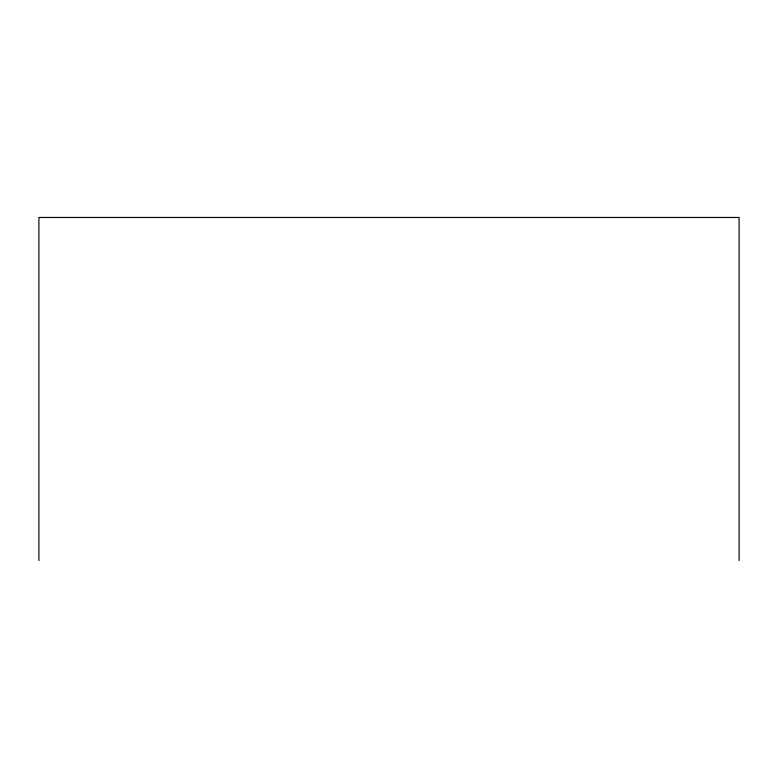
<?xml version="1.0" encoding="UTF-8"?>
<svg xmlns="http://www.w3.org/2000/svg" width="778" height="778" viewBox="0 0 778 778"><rect width="100%" height="100%" fill="white"/><g stroke="black" fill="none" stroke-linecap="round" stroke-linejoin="round"><path stroke-width="1.17" d="M739.1 560.53L739.1 217.47L38.9 217.47L38.9 560.53"/></g></svg>
